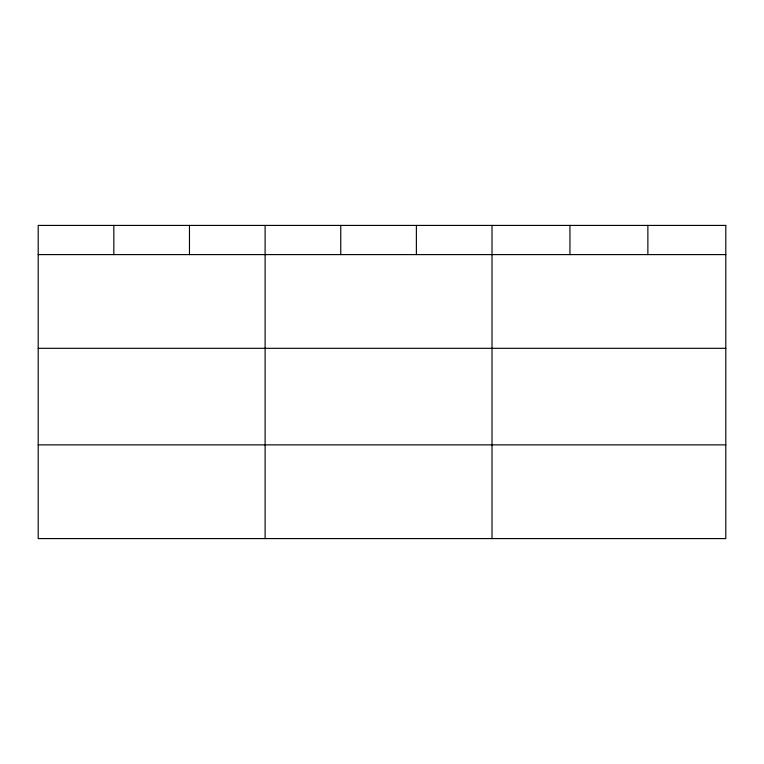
<?xml version="1.0" encoding="UTF-8"?>
<svg xmlns="http://www.w3.org/2000/svg" width="764" height="764" viewBox="0 0 764 764"><rect width="100%" height="100%" fill="white"/><g stroke="black" fill="none" stroke-linecap="round" stroke-linejoin="round"><path stroke-width="1.15" d="M38.2 254.603L725.8 254.603M38.2 348.317L725.8 348.317M38.2 444.868L725.8 444.868M647.872 225.418L647.872 254.603M569.944 225.418L569.944 254.603M492.016 225.418L492.016 538.582M416.38 225.418L416.38 254.603M340.744 225.418L340.744 254.603M265.108 225.418L265.108 538.582M189.472 225.418L189.472 254.603M113.836 225.418L113.836 254.603M725.8 225.418L38.2 225.418L38.2 538.582L725.8 538.582L725.8 225.418"/></g></svg>
